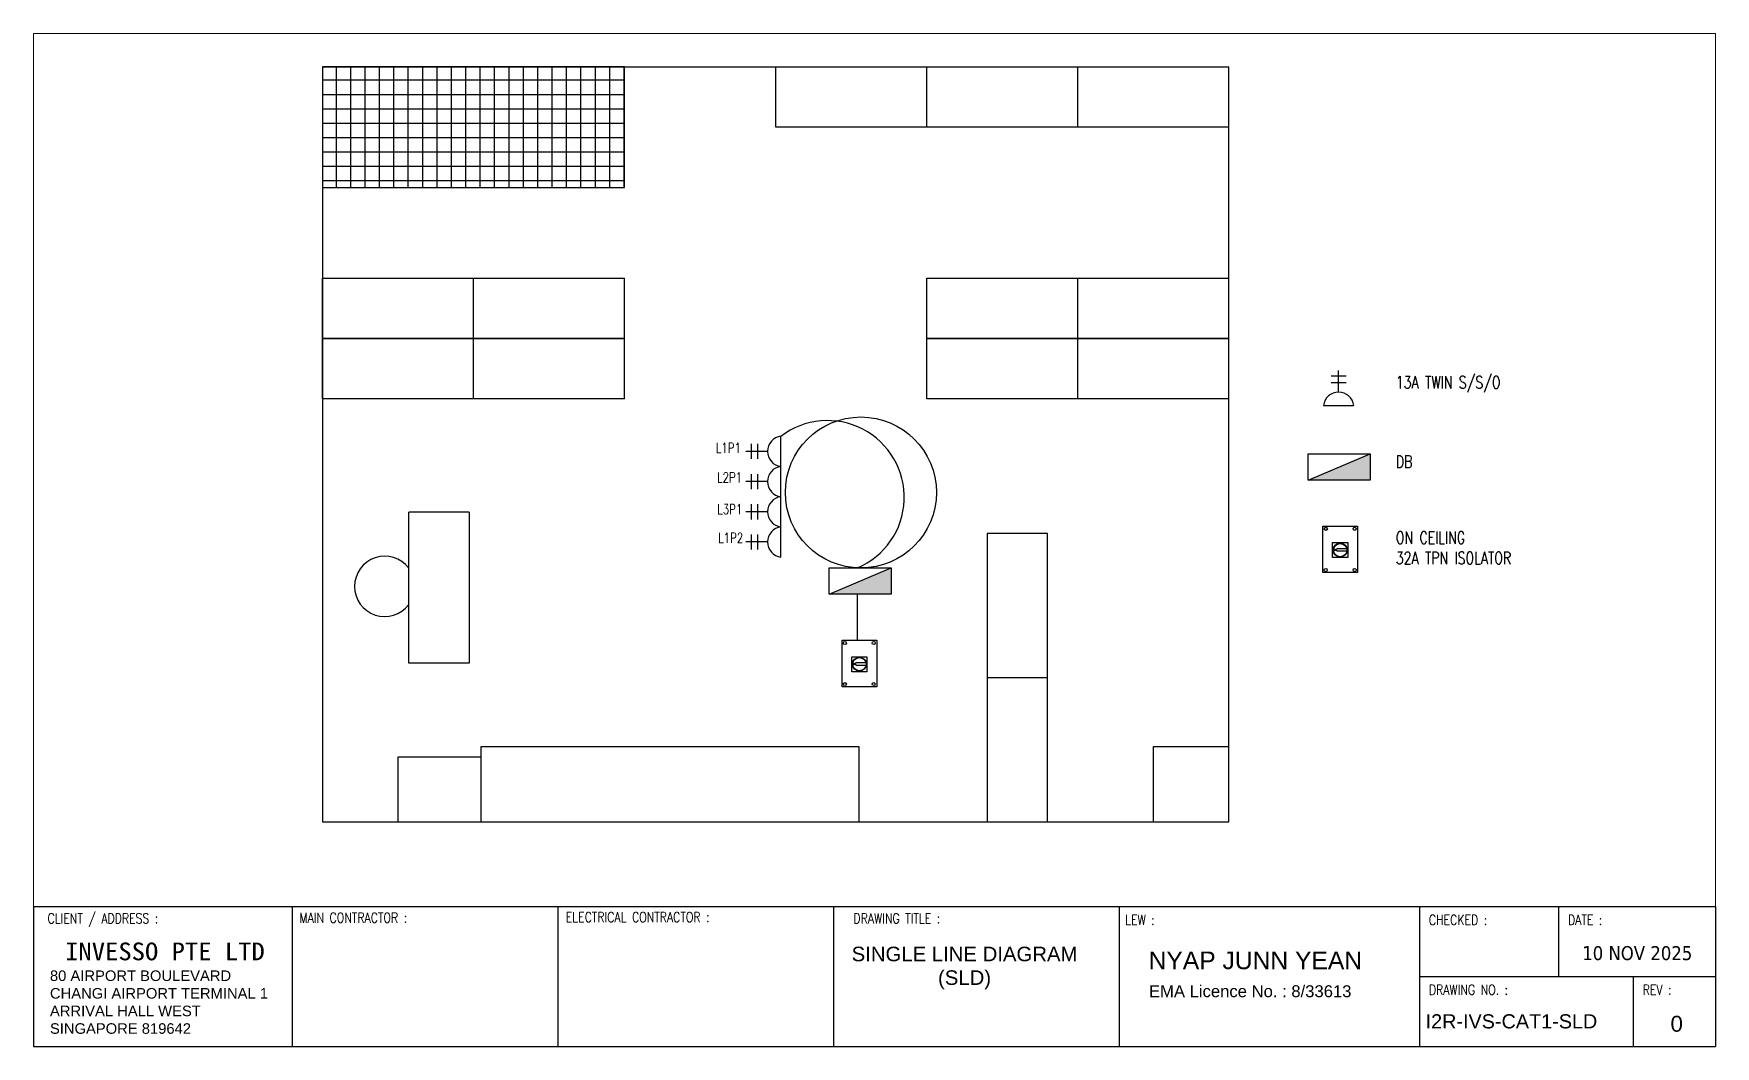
# Paper-space layout 'Layout2' of a CAD drawing. Header units: millimetres. Extents: x 0 to 280, y 0 to 169.
# The model-space entities are those that its viewports show. They can reach past a viewport. Long polylines and large blocks are cut down to what shows.
import ezdxf

# ---------------------------------------------------------------- set-up
doc = ezdxf.new("R2010")
doc.units = ezdxf.units.MM
doc.linetypes.add('DASHED', pattern=[19.05, 12.7, -6.35])
for name, color, linetype in [('SLD', 2, 'Continuous'), ('SLD-TXT', 7, 'Continuous'), ('TXT', 7, 'Continuous')]:
    doc.layers.add(name, color=color, linetype=linetype)
doc.styles.add('ARIAL', font='arial.ttf')
doc.styles.add('SB T5-2$0$80', font='simplex.shx', dxfattribs={"width": 0.8, "height": 2})
doc.styles.add('simplex', font='simplex.shx', dxfattribs={"width": 0.7})
doc.styles.add('SLD-TXT', font='romans.shx', dxfattribs={"width": 0.75})
doc.styles.get("Standard").update_dxf_attribs({"font": 'arial.ttf'})
doc.styles.add('TAHOMA', font='tahoma.ttf', dxfattribs={"width": 0.9})

msp = doc.modelspace()

# ---------------------------------------------------------------- hatches: boundary and pattern name
h = msp.add_hatch()
h.set_pattern_fill('NET', color=9, scale=30)
h.paths.add_polyline_path([(14767, 7422), (12767, 7422), (12767, 6622), (14767, 6622)])
h = msp.add_hatch(color=1)
h.dxf.hatch_style = 1
h.paths.add_polyline_path([(19702, 4684), (19702, 4859), (19292, 4684)])
h = msp.add_hatch(color=1)
h.dxf.hatch_style = 1
h.paths.add_polyline_path([(16531, 3929), (16531, 4104), (16120, 3929)])

# ---------------------------------------------------------------- linework, layer by layer
for p, q in [((12767, 7422), (13767, 7422)), ((12767, 7422), (12767, 6622)), ((13767, 7422), (14767, 7422)), ((14767, 7422), (15767, 7422)), ((15767, 7422), (16767, 7422)), ((15767, 7022), (15767, 7422)), ((16767, 7422), (17767, 7422)), ((16767, 7022), (16767, 7422)), ((17767, 7422), (18767, 7422)), ((17767, 7022), (17767, 7422)), ((18767, 7022), (18767, 7422)), ((16767, 7022), (15767, 7022)), ((17767, 7022), (16767, 7022)), ((18767, 7022), (17767, 7022)), ((18767, 6022), (18767, 7022)), ((12767, 6622), (12767, 6022)), ((12767, 6022), (12767, 5222)), ((12767, 6022), (13767, 6022)), ((12767, 5622), (12767, 6022)), ((13767, 6022), (14767, 6022)), ((13767, 5622), (13767, 6022)), ((13767, 5622), (13767, 6022)), ((14767, 5222), (14767, 6022)), ((14767, 5622), (14767, 6022)), ((16767, 6022), (17767, 6022)), ((16767, 5622), (16767, 6022)), ((17767, 6022), (18767, 6022)), ((17767, 5622), (17767, 6022)), ((17767, 5622), (17767, 6022)), ((18767, 5222), (18767, 6022)), ((18767, 5622), (18767, 6022)), ((12767, 5622), (13767, 5622)), ((12767, 5222), (12767, 5622)), ((13767, 5622), (12767, 5622)), ((14767, 5622), (13767, 5622)), ((13767, 5622), (14767, 5622)), ((13767, 5222), (13767, 5622)), ((13767, 5222), (13767, 5622)), ((14767, 5222), (14767, 5622)), ((16767, 5622), (17767, 5622)), ((16767, 5222), (16767, 5622)), ((17767, 5622), (16767, 5622)), ((18767, 5622), (17767, 5622)), ((17767, 5622), (18767, 5622)), ((17767, 5222), (17767, 5622)), ((17767, 5222), (17767, 5622)), ((18767, 5222), (18767, 5622)), ((12767, 5222), (12767, 4472)), ((13767, 5222), (12767, 5222)), ((14767, 5222), (13767, 5222)), ((17767, 5222), (16767, 5222)), ((18767, 5222), (17767, 5222)), ((18767, 4332), (18767, 5222)), ((12767, 4472), (12767, 3472)), ((13338, 3472), (13338, 4472)), ((13738, 4472), (13338, 4472)), ((13738, 4472), (13738, 3472)), ((17567, 4332), (17167, 4332)), ((17167, 4332), (17167, 2422)), ((17567, 2422), (17567, 4332)), ((18767, 2922), (18767, 4332)), ((12767, 3472), (12767, 2852)), ((13738, 3472), (13338, 3472)), ((17167, 3377), (17567, 3377)), ((13817, 2422), (13817, 2922)), ((13817, 2922), (16317, 2922)), ((16317, 2922), (16317, 2422)), ((18267, 2422), (18267, 2922)), ((18267, 2922), (18767, 2922)), ((18767, 2422), (18767, 2922)), ((12767, 2852), (12767, 2422)), ((13267, 2422), (13267, 2852)), ((13267, 2852), (13817, 2852)), ((12767, 2422), (13267, 2422)), ((13267, 2422), (13817, 2422)), ((13817, 2422), (16317, 2422)), ((16317, 2422), (17167, 2422)), ((17167, 2422), (17567, 2422)), ((17567, 2422), (18267, 2422)), ((18267, 2422), (18767, 2422))]:
    msp.add_line(p, q)
at = {"color": 1}
for p, q in [((19543, 5374), (19443, 5374)), ((19493, 5267), (19493, 5410)), ((19443, 5330), (19543, 5330)), ((19393, 5179), (19593, 5179)), ((15605, 4925), (15605, 4825)), ((15649, 4825), (15649, 4925)), ((15801, 4775), (15801, 4975)), ((15713, 4875), (15570, 4875)), ((19292, 4684), (19702, 4859)), ((15605, 4725), (15605, 4625)), ((15649, 4625), (15649, 4725)), ((15801, 4575), (15801, 4775)), ((15713, 4675), (15570, 4675)), ((15801, 4375), (15801, 4575)), ((15713, 4475), (15570, 4475)), ((15605, 4525), (15605, 4425)), ((15649, 4425), (15649, 4525)), ((15801, 4175), (15801, 4375)), ((15713, 4275), (15570, 4275)), ((15605, 4325), (15605, 4225)), ((15649, 4225), (15649, 4325)), ((19461, 4232), (19484, 4216)), ((19461, 4216), (19484, 4232)), ((19484, 4232), (19546, 4232)), ((19484, 4216), (19547, 4216)), ((16120, 3929), (16531, 4104)), ((16277, 3460), (16300, 3476)), ((16278, 3476), (16301, 3460)), ((16300, 3476), (16363, 3476)), ((16301, 3460), (16364, 3460))]:
    msp.add_line(p, q, dxfattribs=at)
at = {"color": 1, "linetype": 'DASHED', "ltscale": 4}
msp.add_line((16308, 3624), (16308, 3929), dxfattribs=at)
msp.add_lwpolyline([(14767, 7422), (12767, 7422), (12767, 6622), (14767, 6622)], close=True)
at = {"color": 1}
for points in [[(19292, 4859), (19702, 4859), (19702, 4684), (19292, 4684)], [(19390, 4380), (19619, 4380), (19619, 4073), (19390, 4073)], [(19453, 4271), (19555, 4271), (19554, 4172), (19453, 4172)], [(16120, 4104), (16531, 4104), (16531, 3929), (16120, 3929)], [(16207, 3624), (16436, 3624), (16436, 3317), (16207, 3317)], [(16270, 3515), (16371, 3515), (16371, 3416), (16270, 3416)]]:
    msp.add_lwpolyline(points, close=True, dxfattribs=at)
msp.add_circle((16331, 4603), 500)
for centre, radius in [((19409, 4362), 10.3), ((19600, 4362), 10.3), ((19504, 4222), 46), ((19504, 4221), 44), ((19408, 4090), 10.3), ((19599, 4090), 10.3), ((16225, 3606), 10.3), ((16416, 3606), 10.3), ((16321, 3466), 46), ((16321, 3466), 44), ((16225, 3334), 10.3), ((16416, 3334), 10.3)]:
    msp.add_circle(centre, radius, dxfattribs=at)
for centre, start, end in [((19493, 5166), 7.125, 172.875), ((15814, 4875), 97.125, 262.875), ((15814, 4675), 97.125, 262.875), ((15814, 4475), 97.125, 262.875), ((15814, 4275), 97.125, 262.875)]:
    msp.add_arc(centre, 101, start, end, dxfattribs=at)
at = {"color": 1, "linetype": 'DASHED', "ltscale": 3}
msp.add_arc((16110, 4571), 508, 292.9421, 127.4659, dxfattribs=at)
msp.add_arc((13179, 3981), 200, 37.1104, 322.8896)

# ---------------------------------------------------------------- texts
at = {"layer": 'SLD', "color": 7, "style": 'SB T5-2$0$80', "width": 0.75}
for s, p in [('L1P1', (15372, 4866)), ('L2P1', (15380, 4670)), ('L3P1', (15381, 4459)), ('L1P2', (15387, 4270))]:
    msp.add_text(s, height=65.7, dxfattribs=at).set_placement(p)
at = {"layer": 'SLD-TXT', "color": 7, "char_height": 81.1, "width": 1006.05, "attachment_point": 1, "style": 'SLD-TXT'}
for s, insert in [('13A TWIN S/S/O', (19872, 5373)), ('DB', (19872, 4848)), ('ON CEILING \\P32A TPN ISOLATOR', (19872, 4345))]:
    msp.add_mtext(s, dxfattribs=dict(at, insert=insert))

psp = doc.layouts.new('Layout2')

# ---------------------------------------------------------------- linework, layer by layer
at = {"color": 7}
for p, q in [((0.31, 23.53), (280.15, 23.53)), ((0.31, 23.53), (0.31, 0.25)), ((43.36, 23.53), (43.36, 0.25)), ((87.56, 23.53), (87.56, 0.25)), ((133.4, 23.53), (133.4, 0.25)), ((180.95, 23.53), (180.95, 0.25)), ((230.9, 23.53), (230.9, 0.25)), ((254.06, 23.53), (254.06, 11.89)), ((280.15, 23.53), (280.15, 0.25)), ((266.49, 11.89), (266.49, 0.25)), ((0.31, 0.25), (280.15, 0.25))]:
    psp.add_line(p, q, dxfattribs=at)
at = {"layer": 'TXT', "color": 7}
psp.add_line((230.9, 11.89), (280.15, 11.89), dxfattribs=at)

# ---------------------------------------------------------------- texts
at = {"color": 7, "insert": (3.03, 12.89), "char_height": 1.7574, "attachment_point": 1}
psp.add_mtext_dynamic_manual_height_columns('80 AIRPORT BOULEVARD\\PCHANGI AIRPORT TERMINAL 1\\PARRIVAL HALL WEST \\PSINGAPORE 819642', width=38.0249, gutter_width=8.79, heights=[0], dxfattribs=at)
at = {"layer": 'TXT', "color": 7, "style": 'simplex', "width": 0.8}
for s, height, p in [('CLIENT / ADDRESS :', 1.6628, (2.63, 20.72)), ('MAIN CONTRACTOR :', 1.665, (44.53, 20.84)), ('ELECTRICAL CONTRACTOR :', 1.665, (88.86, 20.93)), ('DRAWING TITLE :', 1.6628, (136.73, 20.72)), ('LEW :', 1.663, (181.95, 20.47)), ('CHECKED :', 1.663, (232.48, 20.47)), ('DATE :', 1.663, (255.63, 20.47)), ('DRAWING NO. :', 1.6628, (232.48, 8.84)), ('REV :', 1.663, (268.06, 8.84))]:
    psp.add_text(s, height=height, dxfattribs=at).set_placement(p)
at = {"layer": 'TXT', "color": 7}
for s, height, style, p in [('10 NOV 2025', 2.328, 'TAHOMA', (257.99, 14.61)), ('NYAP JUNN YEAN', 2.9341, 'ARIAL', (185.84, 13.1)), ('EMA Licence No. : 8/33613', 1.9816, 'ARIAL', (185.9, 8.44)), ('I2R-IVS-CAT1-SLD', 2.3598, 'ARIAL', (231.93, 3.24)), ('0', 2.66, 'ARIAL', (272.68, 2.69))]:
    psp.add_text(s, height=height, dxfattribs=dict(at, style=style)).set_placement(p)
at = {"layer": 'TXT', "color": 7, "insert": (-6.99, 17.54), "char_height": 2.9596, "width": 58.308, "attachment_point": 1, "style": 'ARIAL'}
psp.add_mtext('\\pxqc;{\\fSimSun|b0|i0|c0|p54;\\W1.1;INVESSO PTE LTD}', dxfattribs=at)
at = {"layer": 'TXT', "color": 7, "insert": (130.68, 16.84), "char_height": 2.4205, "width": 49.0692, "attachment_point": 1, "line_spacing_factor": 0.975, "style": 'ARIAL'}
psp.add_mtext('\\pxqc;SINGLE LINE DIAGRAM\\P(SLD)', dxfattribs=at)

# ---------------------------------------------------------------- viewports
at = {"layer": '0'}
psp.add_viewport(center=(140.23, 96.17), size=(279.83, 145.2803), view_center_point=(16421.08, 4751.21), view_height=5779.6144, dxfattribs=at)

doc.saveas('drawing.dxf')
